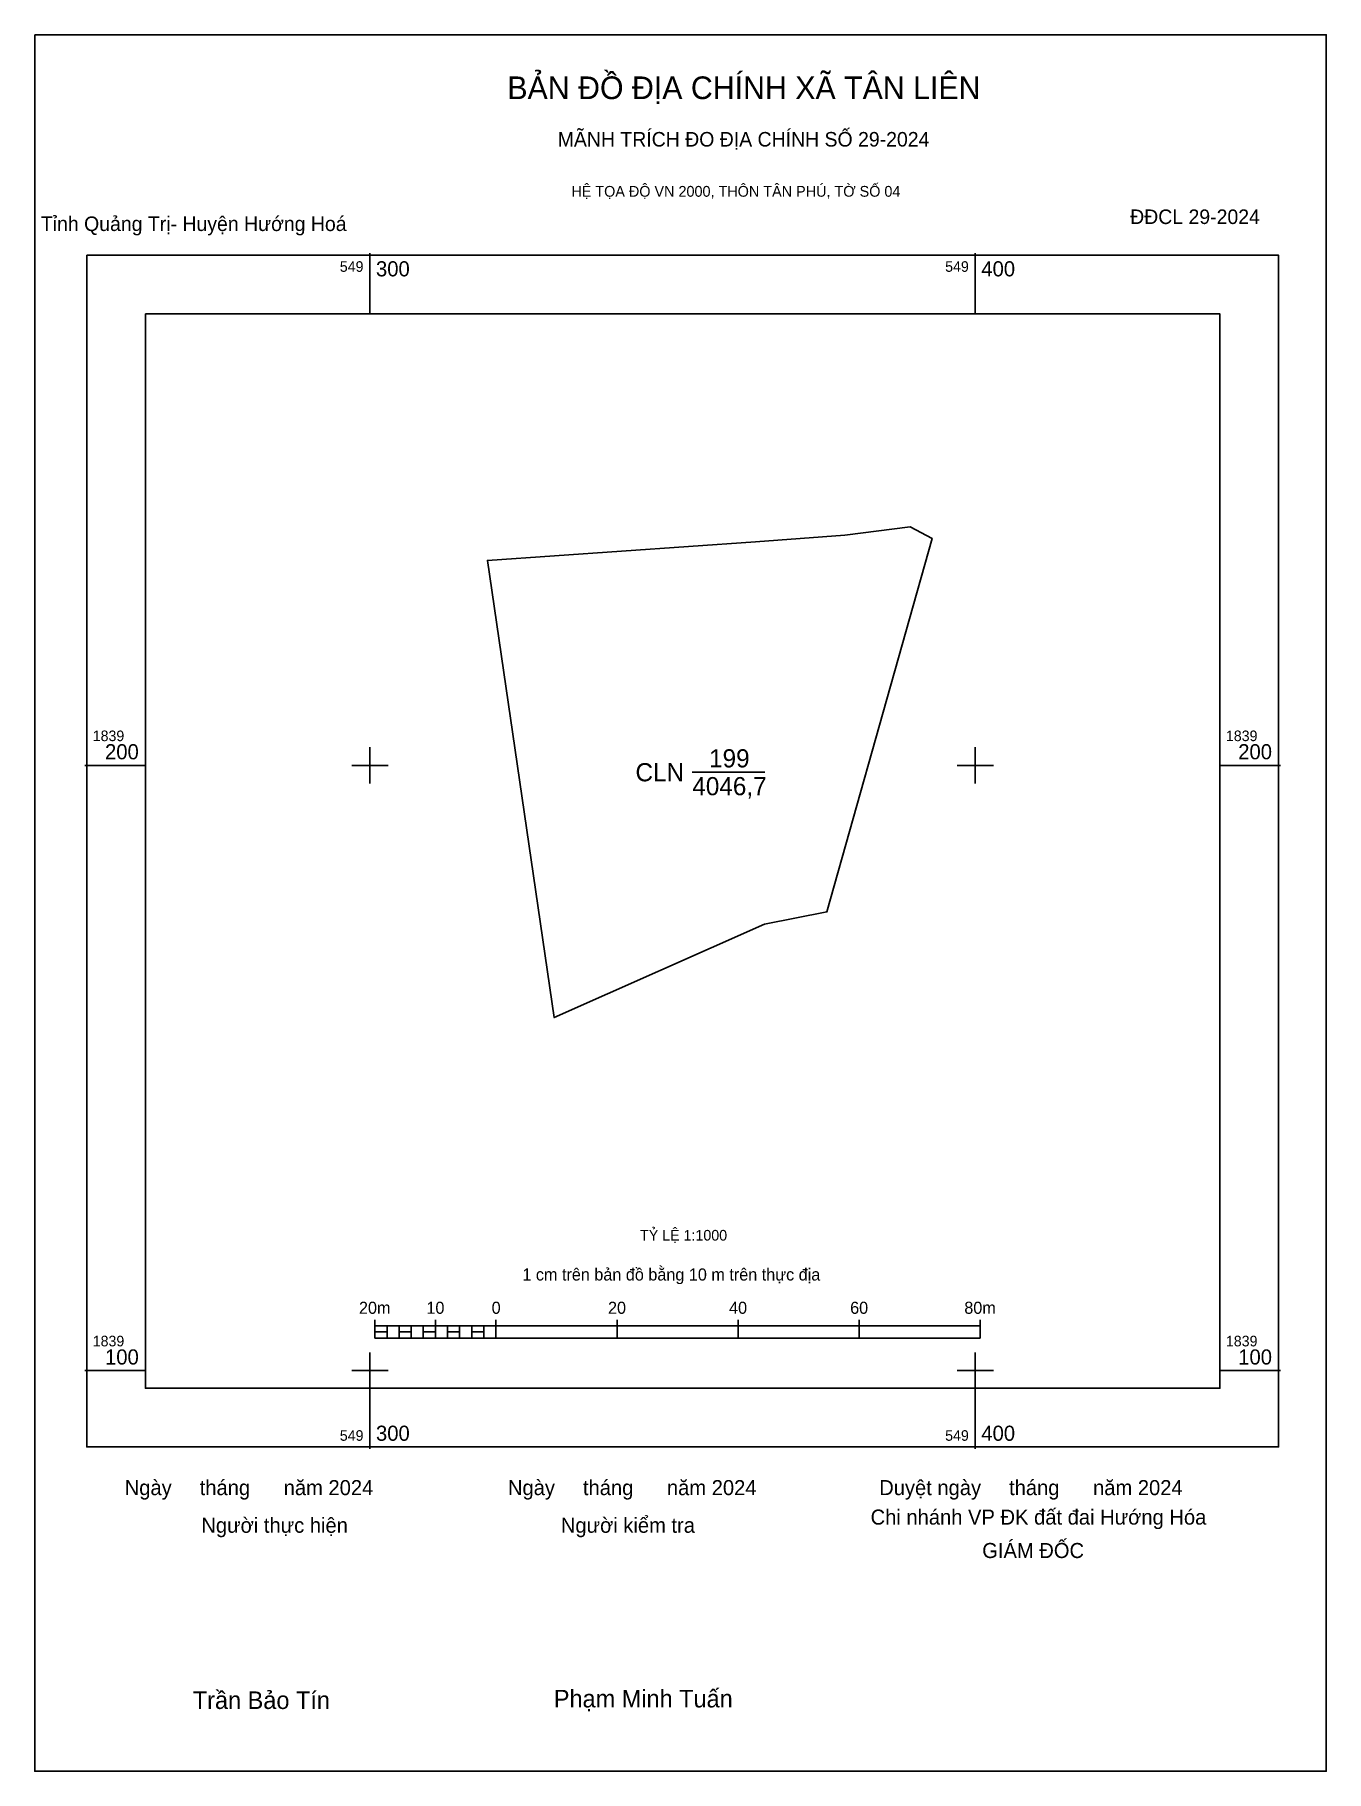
# Model space of a CAD drawing. Extents: x 549245 to 549458, y 1839034 to 1839321.
import ezdxf

# ---------------------------------------------------------------- set-up
doc = ezdxf.new("R2010")
doc.units = 0
for name, color, linetype in [('Level 10', 7, 'Continuous'), ('Level 13', 7, 'Continuous'), ('Level 15', 7, 'Continuous'), ('Level 27', 7, 'Continuous'), ('Level 6', 7, 'Continuous'), ('Level 62', 7, 'Continuous'), ('Level 63', 7, 'Continuous'), ('Level 9', 7, 'Continuous')]:
    doc.layers.add(name, color=color, linetype=linetype)

msp = doc.modelspace()

# ---------------------------------------------------------------- linework, layer by layer
at = {"layer": 'Level 10'}
msp.add_line((549353.26, 1839198.86), (549365.26, 1839198.86), dxfattribs=at)
msp.add_lwpolyline([(549330.41, 1839158.32), (549319.42, 1839233.86), (549363.71, 1839236.93), (549378.47, 1839238.04), (549389.22, 1839239.39), (549392.89, 1839237.46), (549375.5, 1839175.77), (549365.16, 1839173.78)], close=True, dxfattribs=at)
at = {"layer": 'Level 15'}
msp.add_lwpolyline([(549244.63, 1839320.71), (549457.98, 1839320.71), (549457.98, 1839033.8), (549244.63, 1839033.8)], close=True, dxfattribs=at)
at = {"layer": 'Level 27'}
for p, q in [((549319.42, 1839233.86), (549319.41, 1839233.86)), ((549330.41, 1839158.32), (549330.4, 1839158.32))]:
    msp.add_line(p, q, dxfattribs=at)
at = {"layer": 'Level 62'}
msp.add_lwpolyline([(549262.9, 1839274.6), (549440.41, 1839274.6), (549440.41, 1839097.09), (549262.9, 1839097.09)], close=True, dxfattribs=at)
at = {"layer": 'Level 63'}
for p, q in [((549300, 1839284.6), (549300, 1839274.6)), ((549400, 1839284.6), (549400, 1839274.6)), ((549300, 1839203), (549300, 1839197)), ((549400, 1839203), (549400, 1839197)), ((549252.9, 1839200), (549262.9, 1839200)), ((549297, 1839200), (549303, 1839200)), ((549397, 1839200), (549403, 1839200)), ((549440.41, 1839200), (549450.41, 1839200)), ((549300.82, 1839108.38), (549300.82, 1839105.38)), ((549310.82, 1839108.38), (549310.82, 1839105.38)), ((549320.82, 1839108.38), (549320.82, 1839105.38)), ((549340.82, 1839108.38), (549340.82, 1839105.38)), ((549360.82, 1839108.38), (549360.82, 1839105.38)), ((549380.82, 1839108.38), (549380.82, 1839105.38)), ((549400.82, 1839108.38), (549400.82, 1839105.38)), ((549300.82, 1839107.38), (549400.82, 1839107.38)), ((549300.82, 1839105.38), (549400.82, 1839105.38)), ((549302.82, 1839107.38), (549302.82, 1839105.38)), ((549304.82, 1839107.38), (549304.82, 1839105.38)), ((549306.82, 1839107.38), (549306.82, 1839105.38)), ((549308.82, 1839107.38), (549308.82, 1839105.38)), ((549310.82, 1839107.38), (549310.82, 1839105.38)), ((549312.82, 1839107.38), (549312.82, 1839105.38)), ((549314.82, 1839107.38), (549314.82, 1839105.38)), ((549316.82, 1839107.38), (549316.82, 1839105.38)), ((549318.82, 1839107.38), (549318.82, 1839105.38)), ((549320.82, 1839107.38), (549320.82, 1839105.38)), ((549300, 1839103), (549300, 1839097)), ((549400, 1839103), (549400, 1839097)), ((549252.9, 1839100), (549262.9, 1839100)), ((549297, 1839100), (549303, 1839100)), ((549397, 1839100), (549403, 1839100)), ((549440.41, 1839100), (549450.41, 1839100)), ((549300, 1839097.09), (549300, 1839087.09)), ((549400, 1839097.09), (549400, 1839087.09))]:
    msp.add_line(p, q, dxfattribs=at)
for points in [[(549253.21, 1839284.29), (549450.1, 1839284.29), (549450.1, 1839087.4), (549253.21, 1839087.4)], [(549300.82, 1839106.38), (549302.82, 1839106.38), (549302.82, 1839105.38), (549300.82, 1839105.38)], [(549300.82, 1839106.38), (549302.82, 1839106.38), (549302.82, 1839105.38), (549300.82, 1839105.38)], [(549304.82, 1839106.38), (549306.82, 1839106.38), (549306.82, 1839105.38), (549304.82, 1839105.38)], [(549308.82, 1839106.38), (549310.82, 1839106.38), (549310.82, 1839105.38), (549308.82, 1839105.38)], [(549312.82, 1839106.38), (549314.82, 1839106.38), (549314.82, 1839105.38), (549312.82, 1839105.38)], [(549316.82, 1839106.38), (549318.82, 1839106.38), (549318.82, 1839105.38), (549316.82, 1839105.38)]]:
    msp.add_lwpolyline(points, close=True, dxfattribs=at)

# ---------------------------------------------------------------- texts
at = {"layer": 'Level 13'}
for s, p in [('199', (549356.03, 1839199.66)), ('CLN', (549343.87, 1839197.36)), ('4046,7', (549353.26, 1839195.06))]:
    msp.add_text(s, height=3, dxfattribs=at).set_placement(p)
at = {"layer": 'Level 6'}
msp.add_text('TỶ LỆ 1:1000', height=1.7579, dxfattribs=at).set_placement((549344.63, 1839121.48))
at = {"layer": 'Level 63'}
for s, height, p in [('BẢN ĐỒ ĐỊA CHÍNH XÃ TÂN LIÊN', 3.7437, (549322.7, 1839310.08)), ('MÃNH TRÍCH ĐO ĐỊA CHÍNH SỐ 29-2024', 2.4022, (549331.02, 1839302.24)), ('HỆ TỌA ĐỘ VN 2000, THÔN TÂN PHÚ, TỜ SỐ 04', 1.7782, (549333.27, 1839293.95)), ('549', 1.75, (549295.03, 1839281.54)), ('300', 2.5, (549301, 1839280.79)), ('549', 1.75, (549395.03, 1839281.54)), ('400', 2.5, (549401, 1839280.79)), ('1839', 1.75, (549254.21, 1839204)), ('1839', 1.75, (549441.41, 1839204)), ('200', 2.5, (549256.24, 1839201)), ('200', 2.5, (549443.44, 1839201)), ('1 cm trên bản đồ bằng 10 m trên thực địa', 2, (549325.18, 1839114.88)), ('20m', 2, (549298.19, 1839109.38)), ('10', 2, (549309.33, 1839109.38)), ('0', 2, (549320.11, 1839109.38)), ('20', 2, (549339.33, 1839109.38)), ('40', 2, (549359.33, 1839109.38)), ('60', 2, (549379.33, 1839109.38)), ('80m', 2, (549398.19, 1839109.38)), ('1839', 1.75, (549254.21, 1839104)), ('1839', 1.75, (549441.41, 1839104)), ('100', 2.5, (549256.24, 1839101)), ('100', 2.5, (549443.44, 1839101)), ('300', 2.5, (549301, 1839088.4)), ('400', 2.5, (549401, 1839088.4)), ('549', 1.75, (549295.03, 1839088.4)), ('549', 1.75, (549395.03, 1839088.4)), ('Ngày     tháng      năm 2024', 2.4883, (549259.49, 1839079.42)), ('Ngày     tháng      năm 2024', 2.4883, (549322.8, 1839079.42)), ('Duyệt ngày     tháng      năm 2024', 2.4883, (549384.13, 1839079.42)), ('Người kiểm tra', 2.4883, (549331.54, 1839073.2)), ('Chi nhánh VP ĐK đất đai Hướng Hóa', 2.4883, (549382.71, 1839074.55)), ('Người thực hiện', 2.4883, (549272.15, 1839073.2)), ('GIÁM ĐỐC', 2.488, (549401.15, 1839069.03)), ('Phạm Minh Tuấn', 2.9024, (549330.38, 1839044.35)), ('Trần Bảo Tín', 2.9024, (549270.74, 1839044.09))]:
    msp.add_text(s, height=height, dxfattribs=at).set_placement(p)
at = {"layer": 'Level 9'}
for s, p in [('ĐĐCL 29-2024', (549425.59, 1839289.44)), ('Tỉnh Quảng Trị- Huyện Hướng Hoá', (549245.64, 1839288.28))]:
    msp.add_text(s, height=2.4022, dxfattribs=at).set_placement(p)

doc.saveas('drawing.dxf')
